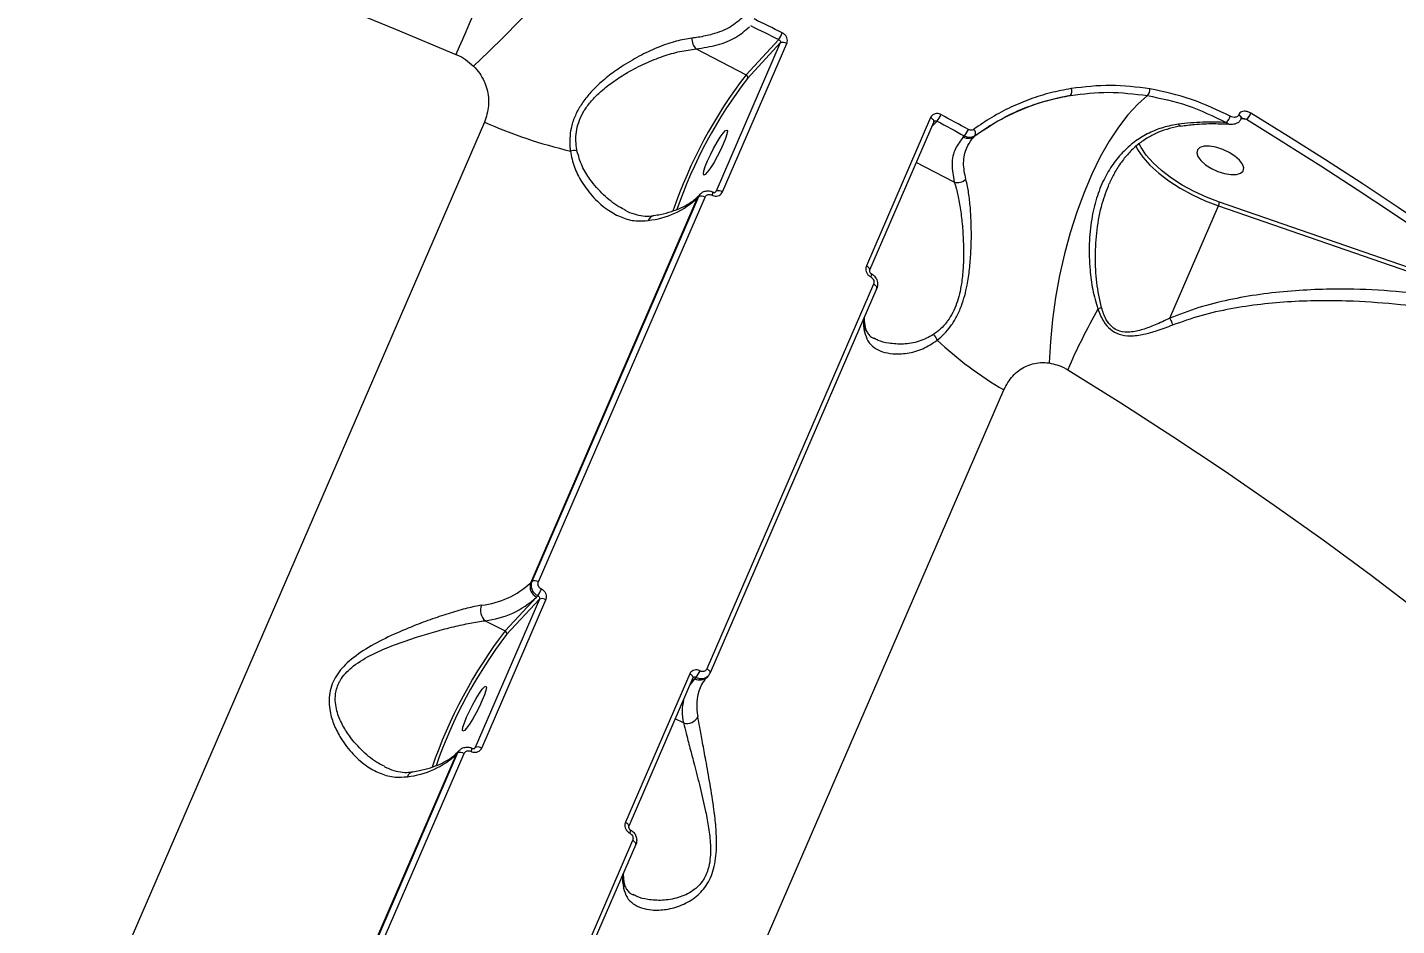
# Model space of a CAD drawing. Header units: millimetres. Extents: x -5517 to 6387, y -5295 to 6147.
# Drawn here: x 3489.6 to 3733.3, y 2654.3 to 2814.2 of the extents above; entities that cross this region are included whole.
import ezdxf

# ---------------------------------------------------------------- set-up
doc = ezdxf.new("R2010")
doc.units = ezdxf.units.MM
for name, color, linetype in [('DIKOM_ОБЪЕКТ', 7, 'Continuous'), ('DIKOM_РАЗМЕР_ЗОНА', 7, 'Continuous'), ('DIKOM_РАЗМЕР_ОБЪЕКТА', 7, 'Continuous')]:
    doc.layers.add(name, color=color, linetype=linetype)
doc.styles.add('style1', font='arial.ttf', dxfattribs={"width": 0.8})
doc.dimstyles.new('1-50', dxfattribs={"dimtxt": 300, "dimasz": 200, "dimexe": 100, "dimexo": 0, "dimgap": 100, "dimtad": 1, "dimtxsty": 'style1', "dimcen": 200, "dimclrd": 7, "dimclre": 7, "dimclrt": 7, "dimadec": 1, "dimazin": 2, "dimtfac": 1, "dimtmove": 0, "dimatfit": 2, "dimfxl": 0, "dimlwd": 25, "dimlwe": 18, "dimarcsym": 0})

# ---------------------------------------------------------------- blocks, each defined once
blk = doc.blocks.new('*D2')
at = {"layer": 'Defpoints', "color": 0, "transparency": 16777216}
for p in [(4491.49, 3838.97), (-2445.56, 374.31), (4491.49, -4687.8)]:
    blk.add_point(p, dxfattribs=at)
at = {"layer": 'DIKOM_РАЗМЕР_ОБЪЕКТА', "color": 7, "lineweight": 18, "transparency": 16777216}
for p, q in [((4491.49, 3838.97), (4491.49, -4787.8)), ((-2445.56, 374.31), (-2445.56, -4787.8))]:
    blk.add_line(p, q, dxfattribs=at)
at = {"layer": 'DIKOM_РАЗМЕР_ОБЪЕКТА', "color": 7, "lineweight": 25, "transparency": 16777216}
blk.add_line((-2245.56, -4687.8), (4291.49, -4687.8), dxfattribs=at)
at = {"layer": 'DIKOM_РАЗМЕР_ОБЪЕКТА', "color": 7, "transparency": 16777216}
for points in [[(-2245.56, -4654.47), (-2245.56, -4721.14), (-2445.56, -4687.8)], [(4291.49, -4654.47), (4291.49, -4721.14), (4491.49, -4687.8)]]:
    blk.add_solid(points, dxfattribs=at)
at = {"layer": 'DIKOM_РАЗМЕР_ОБЪЕКТА', "color": 7, "transparency": 16777216, "insert": (1022.97, -4434.63), "char_height": 300, "attachment_point": 5, "style": 'style1'}
blk.add_mtext('6900', dxfattribs=at)
blk = doc.blocks.new('*D3')
at = {"layer": 'Defpoints', "color": 0, "transparency": 16777216}
for p in [(6386.85, 4728.17), (-4131.44, -152.69), (6386.85, -5195.35)]:
    blk.add_point(p, dxfattribs=at)
at = {"layer": 'DIKOM_РАЗМЕР_ЗОНА', "color": 7, "lineweight": 18, "transparency": 16777216}
for p, q in [((6386.85, 4728.17), (6386.85, -5295.35)), ((-4131.44, -152.69), (-4131.44, -5295.35))]:
    blk.add_line(p, q, dxfattribs=at)
at = {"layer": 'DIKOM_РАЗМЕР_ЗОНА', "color": 7, "lineweight": 25, "transparency": 16777216}
blk.add_line((-3931.44, -5195.35), (6186.85, -5195.35), dxfattribs=at)
at = {"layer": 'DIKOM_РАЗМЕР_ЗОНА', "color": 7, "transparency": 16777216}
for points in [[(-3931.44, -5162.02), (-3931.44, -5228.69), (-4131.44, -5195.35)], [(6186.85, -5162.02), (6186.85, -5228.69), (6386.85, -5195.35)]]:
    blk.add_solid(points, dxfattribs=at)
at = {"layer": 'DIKOM_РАЗМЕР_ЗОНА', "color": 7, "transparency": 16777216, "insert": (1127.71, -4942.18), "char_height": 300, "attachment_point": 5, "style": 'style1'}
blk.add_mtext('10500', dxfattribs=at)

msp = doc.modelspace()

# ---------------------------------------------------------------- linework, layer by layer
at = {"layer": 'DIKOM_ОБЪЕКТ', "color": 7, "linetype": 'Continuous', "lineweight": 15}
for p, q in [((3623.611, 2811.456), (3612.173, 2785.046)), ((3613.334, 2784.943), (3624.772, 2811.353)), ((3623.332, 2812.077), (3617.506, 2805.798)), ((3617.767, 2805.159), (3623.611, 2811.456)), ((3608.612, 2810.384), (3617.506, 2805.798)), ((3705.223, 2798.701), (3705.192, 2798.629)), ((3570.944, 2797.361), (3445.846, 2508.505)), ((3650.365, 2798.157), (3638.927, 2771.747)), ((3650.94, 2797.44), (3639.503, 2771.03)), ((3650.536, 2796.507), (3651.505, 2797.551)), ((3650.939, 2797.436), (3650.978, 2797.494)), ((3705.695, 2798.043), (3705.664, 2797.971)), ((3705.674, 2797.996), (3706.575, 2797.862)), ((3705.695, 2798.043), (3705.707, 2798.082)), ((3656.368, 2794.918), (3656.182, 2794.717)), ((3658.144, 2794.812), (3658.316, 2794.997)), ((3654.572, 2786.686), (3647.796, 2790.18)), ((3579.177, 2715.364), (3608.843, 2783.864)), ((3609.049, 2784.086), (3579.383, 2715.586)), ((3580.539, 2715.486), (3610.205, 2783.986)), ((3608.843, 2783.864), (3609.049, 2784.086)), ((3609.138, 2784.317), (3609.345, 2784.539)), ((3612.173, 2785.046), (3612.023, 2784.885)), ((3612.173, 2785.046), (3612.096, 2784.933)), ((3692.933, 2762.451), (3701.6, 2782.463)), ((3701.6, 2782.463), (3759.283, 2762.524)), ((3757.614, 2763.809), (3701.783, 2783.108)), ((3640.21, 2768.515), (3610.544, 2700.015)), ((3640.781, 2767.8), (3611.115, 2699.3)), ((3538.293, 2460.838), (3663.391, 2749.695)), ((3579.383, 2715.586), (3579.177, 2715.364)), ((3580.441, 2713.04), (3580.223, 2712.806)), ((3580.72, 2712.419), (3569.282, 2686.009)), ((3570.444, 2685.907), (3581.881, 2712.316)), ((3580.223, 2712.806), (3574.615, 2706.762)), ((3574.876, 2706.122), (3580.72, 2712.419)), ((3571.049, 2708.6), (3574.615, 2706.762)), ((3607.474, 2699.121), (3596.036, 2672.711)), ((3608.05, 2698.403), (3596.612, 2671.993)), ((3608.048, 2698.399), (3608.087, 2698.457)), ((3608.396, 2698.279), (3608.614, 2698.514)), ((3610.784, 2698.792), (3610.577, 2698.569)), ((3611.078, 2699.244), (3611.115, 2699.3)), ((3607.645, 2697.47), (3608.396, 2698.279)), ((3609.332, 2696.64), (3609.383, 2696.76)), ((3606.354, 2690.397), (3604.906, 2691.143)), ((3536.287, 2616.327), (3565.953, 2684.828)), ((3566.158, 2685.049), (3536.492, 2616.549)), ((3537.648, 2616.449), (3567.315, 2684.949)), ((3565.953, 2684.828), (3566.158, 2685.049)), ((3566.248, 2685.28), (3566.454, 2685.503)), ((3569.282, 2686.009), (3569.132, 2685.848)), ((3569.282, 2686.009), (3569.206, 2685.897)), ((3597.32, 2669.478), (3567.654, 2600.978)), ((3597.89, 2668.764), (3568.224, 2600.263))]:
    msp.add_line(p, q, dxfattribs=at)
at = {"layer": 'DIKOM_ОБЪЕКТ', "color": 7, "linetype": 'Continuous', "lineweight": 15, "flags": 128}
for points in [[(3343.508, 2868.614), (3353.318, 2867.658), (3363.267, 2866.503), (3373.345, 2865.151), (3383.544, 2863.604), (3393.854, 2861.862), (3404.265, 2859.928), (3414.768, 2857.803), (3425.353, 2855.489), (3436.01, 2852.988), (3446.729, 2850.302), (3457.5, 2847.435), (3468.314, 2844.389), (3479.159, 2841.166), (3490.027, 2837.769), (3500.907, 2834.203), (3511.788, 2830.469), (3522.661, 2826.572), (3533.516, 2822.515), (3544.342, 2818.302), (3555.129, 2813.936), (3565.868, 2809.423)], [(3602.044, 2846.921), (3601.016, 2845.021), (3599.74, 2842.907), (3598.229, 2840.6), (3596.498, 2838.124), (3594.564, 2835.502), (3592.446, 2832.76), (3590.165, 2829.925), (3587.744, 2827.026), (3585.206, 2824.092), (3582.577, 2821.15), (3579.882, 2818.23), (3577.148, 2815.361), (3574.402, 2812.571), (3571.672, 2809.888), (3568.983, 2807.338)], [(3570.657, 2820.529), (3570.038, 2819.089), (3569.423, 2817.66), (3568.813, 2816.243), (3568.209, 2814.841), (3567.611, 2813.455), (3567.021, 2812.089), (3566.44, 2810.744), (3565.868, 2809.423)], [(3623.967, 2813.255), (3623.339, 2813.565), (3622.711, 2813.875), (3622.083, 2814.184), (3621.454, 2814.493), (3620.825, 2814.802), (3620.195, 2815.11), (3619.565, 2815.417), (3618.935, 2815.724)], [(3618.312, 2814.54), (3618.94, 2814.234), (3619.569, 2813.927), (3620.197, 2813.62), (3620.824, 2813.312), (3621.452, 2813.004), (3622.079, 2812.695), (3622.706, 2812.386), (3623.332, 2812.077)], [(3689, 2802.085), (3687.241, 2800.562), (3685.502, 2798.687), (3683.798, 2796.48), (3682.147, 2793.962), (3680.566, 2791.158), (3679.069, 2788.096), (3677.672, 2784.806), (3676.388, 2781.32), (3675.23, 2777.674), (3674.21, 2773.902), (3673.338, 2770.042), (3672.622, 2766.133), (3672.069, 2762.212), (3671.684, 2758.32), (3671.473, 2754.493)], [(3657.082, 2796.055), (3656.474, 2796.386), (3655.866, 2796.717), (3655.257, 2797.048), (3654.648, 2797.378), (3654.039, 2797.707), (3653.429, 2798.037), (3652.818, 2798.366), (3652.207, 2798.694)], [(3705.664, 2797.972), (3705.678, 2798.022), (3705.658, 2798.161), (3705.565, 2798.317), (3705.405, 2798.478), (3705.192, 2798.629)], [(3705.707, 2798.082), (3705.709, 2798.094), (3705.689, 2798.233), (3705.596, 2798.389), (3705.436, 2798.55), (3705.223, 2798.701)], [(3758.543, 2764.811), (3752.444, 2769.194), (3746.255, 2773.547), (3739.979, 2777.869), (3733.619, 2782.157), (3727.177, 2786.411), (3720.655, 2790.627), (3714.056, 2794.806), (3707.383, 2798.945)], [(3610.646, 2790.442), (3611.156, 2791.55), (3611.738, 2792.69), (3612.346, 2793.771), (3612.929, 2794.704), (3613.441, 2795.415), (3613.84, 2795.845), (3614.094, 2795.96), (3614.182, 2795.75), (3614.098, 2795.233), (3613.847, 2794.45), (3613.451, 2793.465), (3612.941, 2792.358), (3612.359, 2791.217), (3611.751, 2790.137), (3611.168, 2789.203), (3610.656, 2788.493), (3610.257, 2788.063), (3610.003, 2787.948), (3609.914, 2788.157), (3609.999, 2788.675), (3610.25, 2789.457), (3610.646, 2790.442)], [(3650.94, 2797.44), (3650.946, 2797.456), (3650.956, 2797.542), (3650.931, 2797.64), (3650.873, 2797.744), (3650.783, 2797.852), (3650.665, 2797.96), (3650.524, 2798.063), (3650.365, 2798.157)], [(3651.505, 2797.551), (3652.114, 2797.223), (3652.723, 2796.895), (3653.332, 2796.566), (3653.94, 2796.237), (3654.548, 2795.908), (3655.155, 2795.578), (3655.762, 2795.248), (3656.368, 2794.918)], [(3706.575, 2797.862), (3713.233, 2793.733), (3713.609, 2793.497)], [(3701.783, 2783.108), (3699.507, 2783.977), (3697.287, 2784.999), (3695.176, 2786.151), (3693.223, 2787.406), (3691.473, 2788.734), (3689.968, 2790.105), (3688.743, 2791.486), (3687.826, 2792.845), (3687.44, 2793.619)], [(3713.609, 2793.497), (3719.816, 2789.564), (3726.322, 2785.357), (3732.749, 2781.114), (3737.664, 2777.808)], [(3686.825, 2793.263), (3687.206, 2792.505), (3688.151, 2791.103), (3689.415, 2789.679), (3690.967, 2788.265), (3692.771, 2786.896), (3694.786, 2785.601), (3696.963, 2784.413), (3699.252, 2783.359), (3701.6, 2782.463)], [(3701.164, 2792.878), (3700.031, 2793.069), (3699.052, 2793.056), (3698.306, 2792.84), (3697.853, 2792.438), (3697.731, 2791.882), (3697.949, 2791.219), (3698.49, 2790.501), (3699.309, 2789.788), (3700.341, 2789.135), (3701.502, 2788.597), (3702.697, 2788.217), (3703.83, 2788.026), (3704.809, 2788.039), (3705.555, 2788.256), (3706.008, 2788.658), (3706.13, 2789.213), (3705.912, 2789.876), (3705.371, 2790.594), (3704.552, 2791.308), (3703.52, 2791.96), (3702.359, 2792.498), (3701.164, 2792.878)], [(3609.138, 2784.317), (3609.017, 2784.169), (3608.843, 2783.864)], [(3639.501, 2771.025), (3639.509, 2771.046), (3639.518, 2771.132), (3639.493, 2771.23), (3639.435, 2771.334), (3639.345, 2771.442), (3639.228, 2771.55), (3639.087, 2771.653), (3638.927, 2771.747)], [(3640.781, 2767.8), (3640.787, 2767.816), (3640.796, 2767.902), (3640.772, 2767.999), (3640.714, 2768.103), (3640.626, 2768.211), (3640.509, 2768.318), (3640.369, 2768.42), (3640.21, 2768.515)], [(3674.77, 2753.272), (3684.223, 2747.373), (3693.508, 2741.389), (3702.616, 2735.324), (3711.538, 2729.184), (3720.265, 2722.975), (3728.79, 2716.702), (3737.106, 2710.372)], [(3608.05, 2698.403), (3608.056, 2698.419), (3608.065, 2698.506), (3608.04, 2698.603), (3607.982, 2698.707), (3607.892, 2698.815), (3607.775, 2698.923), (3607.634, 2699.026), (3607.474, 2699.121)], [(3611.115, 2699.3), (3611.121, 2699.316), (3611.13, 2699.402), (3611.106, 2699.499), (3611.048, 2699.603), (3610.959, 2699.71), (3610.843, 2699.817), (3610.703, 2699.92), (3610.544, 2700.015)], [(3567.755, 2691.406), (3568.265, 2692.513), (3568.847, 2693.654), (3569.455, 2694.734), (3570.038, 2695.668), (3570.55, 2696.378), (3570.949, 2696.808), (3571.203, 2696.923), (3571.292, 2696.714), (3571.207, 2696.197), (3570.956, 2695.414), (3570.56, 2694.429), (3570.05, 2693.321), (3569.468, 2692.181), (3568.86, 2691.1), (3568.277, 2690.167), (3567.765, 2689.456), (3567.366, 2689.026), (3567.112, 2688.911), (3567.024, 2689.121), (3567.108, 2689.638), (3567.359, 2690.421), (3567.755, 2691.406)], [(3608.396, 2698.279), (3607.729, 2697.47), (3607.506, 2697.149)], [(3566.248, 2685.28), (3566.126, 2685.132), (3565.953, 2684.828)], [(3596.61, 2671.989), (3596.618, 2672.009), (3596.628, 2672.096), (3596.602, 2672.193), (3596.544, 2672.298), (3596.455, 2672.406), (3596.337, 2672.513), (3596.196, 2672.616), (3596.036, 2672.711)], [(3597.89, 2668.764), (3597.896, 2668.779), (3597.906, 2668.865), (3597.881, 2668.962), (3597.824, 2669.066), (3597.735, 2669.174), (3597.618, 2669.281), (3597.478, 2669.384), (3597.32, 2669.478)]]:
    msp.add_lwpolyline(points, dxfattribs=at)
at = {"layer": 'DIKOM_ОБЪЕКТ', "color": 7, "linetype": 'Continuous', "lineweight": 15}
for centre, radius, start, end in [((3617.763, 2815.84), 6.721, 325.95329, 337.38369), ((3610.346, 2812.144), 2.471, 175.97472, 225.41975), ((3624.101, 2810.388), 1.175, 55.20903, 114.69063), ((3685.02, 2753.983), 85.106, 142.49501, 161.11841), ((3617.285, 2805.335), 0.513, 339.91173, 64.5647), ((3683.473, 2754.774), 82.8, 142.51821, 160.93495), ((3674.095, 2802.844), 1.403, 329.04791, 20.921), ((3687.589, 2803.235), 1.82, 320.81063, 1.80437), ((3648.404, 2800.243), 4.106, 319.03669, 337.847), ((3701.32, 2799.185), 2.523, 311.86943, 341.92309), ((3704.96, 2799.909), 2.607, 308.27981, 338.31404), ((3606.094, 2876.573), 86.66, 246.07114, 256.74933), ((3653.509, 2797.506), 3.857, 317.85275, 337.90466), ((3657.369, 2795.343), 1.008, 339.92388, 47.46867), ((3657.087, 2796.342), 1.86, 240.88921, 304.64014), ((3586.952, 2788.853), 3.444, 82.32143, 102.10196), ((3655.13, 2788.915), 2.297, 255.94995, 310.9353), ((3598.508, 2794.879), 15.104, 276.07176, 313.17796), ((3609.54, 2783.023), 1.17, 55.34012, 114.78261), ((3610.488, 2784.962), 1.137, 328.56974, 357.51122), ((3612.664, 2783.978), 1.175, 55.2119, 114.69942), ((3699.59, 2783.383), 2.21, 335.41992, 352.87115), ((3601.389, 2779.387), 1.368, 102.29458, 159.80773), ((3639.071, 2770.248), 0.766, 324.94351, 9.18443), ((3676.173, 2774.891), 11.508, 290.10308, 293.63906), ((3648.558, 2762), 10.161, 178.27331, 191.2668), ((3788.259, 2703.766), 123.817, 150.84603, 156.43241), ((3637.18, 2760.641), 1.545, 336.11211, 10.28718), ((3648.806, 2757.445), 2.951, 21.83912, 45.16305), ((3697.174, 2807.277), 66.761, 226.88438, 239.59996), ((3579.873, 2714.522), 1.171, 55.34952, 114.76148), ((3568.842, 2726.379), 15.105, 276.07266, 313.17705), ((3581.104, 2714.659), 2.052, 159.89707, 244.57395), ((3574.863, 2716.808), 6.732, 325.96244, 337.37453), ((3572.733, 2710.419), 2.478, 157.70087, 227.19783), ((3569.371, 2724.371), 15.86, 276.07212, 313.17773), ((3581.211, 2711.352), 1.175, 55.20415, 114.69447), ((3642.12, 2654.952), 85.095, 142.49375, 161.11966), ((3640.589, 2655.734), 82.807, 142.51912, 160.93428), ((3574.395, 2706.299), 0.513, 339.88228, 64.58332), ((3609.295, 2699.867), 1.824, 240.48564, 314.67083), ((3605.511, 2701.208), 4.109, 319.04055, 337.83979), ((3617.548, 2693.412), 8.828, 158.55211, 192.41287), ((3615.989, 2692.405), 9.842, 167.3402, 191.77433), ((3606.977, 2692.482), 2.176, 253.35443, 333.62077), ((3555.617, 2695.843), 15.105, 276.07236, 313.17676), ((3566.649, 2683.986), 1.171, 55.34954, 114.76146), ((3567.595, 2685.926), 1.139, 328.58168, 357.46926), ((3569.773, 2684.942), 1.175, 55.20415, 114.69447), ((3558.498, 2680.351), 1.367, 102.27836, 159.81712), ((3596.18, 2671.212), 0.766, 324.94622, 9.15864), ((3605.642, 2662.961), 10.136, 178.25331, 191.28038), ((3594.289, 2661.604), 1.545, 336.11211, 10.28718)]:
    msp.add_arc(centre, radius, start, end, dxfattribs=at)
for points, knots in [([(3616.946, 2816.054), (3616.244, 2815.432), (3614.818, 2814.17), (3611.957, 2813.066), (3609.525, 2812.527), (3608.248, 2812.364), (3607.881, 2812.317)], [0, 0, 0, 0, 0.3362331, 0.6822356, 0.9087882, 1, 1, 1, 1]), ([(3608.612, 2810.384), (3609.91, 2810.597), (3612.584, 2811.034), (3615.854, 2812.349), (3617.361, 2813.67), (3618.125, 2814.339)], [0, 0, 0, 0, 0.3175153, 0.6539172, 1, 1, 1, 1]), ([(3624.772, 2811.353), (3624.805, 2811.447), (3624.888, 2811.685), (3624.879, 2812.113), (3624.711, 2812.578), (3624.402, 2812.99), (3624.112, 2813.167), (3623.967, 2813.255)], [0, 0, 0, 0, 0.1406265, 0.3551154, 0.5699097, 0.7849123, 1, 1, 1, 1]), ([(3607.881, 2812.317), (3606.968, 2812.168), (3605.113, 2811.864), (3602.056, 2810.811), (3598.866, 2809.359), (3595.886, 2807.643), (3593.17, 2805.736), (3591.035, 2803.914), (3589.291, 2802.059), (3587.966, 2800.261), (3586.938, 2798.302), (3586.154, 2795.783), (3586.054, 2793.711), (3586.207, 2792.42), (3586.23, 2792.22)], [0, 0, 0, 0, 0.1084802, 0.2202167, 0.3276468, 0.4383069, 0.5238016, 0.6115041, 0.6745114, 0.7390856, 0.8027709, 0.8688955, 0.9797308, 1, 1, 1, 1]), ([(3623.332, 2812.077), (3623.382, 2812.049), (3623.481, 2811.993), (3623.587, 2811.86), (3623.645, 2811.707), (3623.649, 2811.566), (3623.621, 2811.487), (3623.611, 2811.456)], [0, 0, 0, 0, 0.2154522, 0.4306399, 0.6454263, 0.8596309, 1, 1, 1, 1]), ([(3565.868, 2809.423), (3565.922, 2809.399), (3566.517, 2809.141), (3567.638, 2808.534), (3568.529, 2807.741), (3568.983, 2807.338)], [0, 0, 0, 0, 0.0468158, 0.514286, 1, 1, 1, 1]), ([(3587.413, 2792.266), (3587.38, 2792.454), (3587.17, 2793.662), (3587.178, 2795.526), (3587.817, 2797.761), (3588.431, 2798.972), (3589.199, 2800.177), (3590.133, 2801.369), (3591.827, 2803.032), (3593.943, 2804.676), (3596.603, 2806.355), (3599.579, 2807.88), (3602.724, 2809.132), (3605.803, 2810.038), (3607.667, 2810.268), (3608.612, 2810.384)], [0, 0, 0, 0, 0.0201017, 0.1287277, 0.1852705, 0.2440052, 0.254864, 0.316792, 0.3805915, 0.4664192, 0.5546302, 0.6638231, 0.7761655, 0.8865553, 1, 1, 1, 1]), ([(3568.983, 2807.338), (3569.37, 2806.908), (3570.452, 2805.705), (3571.517, 2803.269), (3571.864, 2800.218), (3571.253, 2798.32), (3570.944, 2797.361)], [0, 0, 0, 0, 0.1529623, 0.4283667, 0.711431, 1, 1, 1, 1]), ([(3675.405, 2803.345), (3674.162, 2803.108), (3671.678, 2802.633), (3668.08, 2801.498), (3664.583, 2800.047), (3661.205, 2798.271), (3659.102, 2796.814), (3658.051, 2796.086)], [0, 0, 0, 0, 0.1978349, 0.3955, 0.5931705, 0.796582, 1, 1, 1, 1]), ([(3689.409, 2803.293), (3687.079, 2803.587), (3682.364, 2804.182), (3677.743, 2803.626), (3675.405, 2803.345)], [0, 0, 0, 0, 0.4941707, 1, 1, 1, 1]), ([(3703.719, 2798.402), (3701.432, 2799.503), (3696.8, 2801.732), (3691.893, 2802.768), (3689.409, 2803.293)], [0, 0, 0, 0, 0.4937924, 1, 1, 1, 1]), ([(3675.298, 2802.122), (3673.678, 2801.777), (3670.419, 2801.083), (3665.942, 2799.391), (3661.801, 2797.336), (3659.367, 2795.656), (3658.144, 2794.812)], [0, 0, 0, 0, 0.2598544, 0.5228437, 0.760228, 1, 1, 1, 1]), ([(3658.316, 2794.997), (3660.351, 2796.34), (3663.433, 2798.375), (3668.032, 2800.269), (3671.614, 2801.417), (3674.082, 2801.889), (3675.298, 2802.122)], [0, 0, 0, 0, 0.3951674, 0.5986644, 0.8021687, 1, 1, 1, 1]), ([(3675.298, 2802.122), (3677.531, 2802.396), (3682.051, 2802.95), (3686.666, 2802.376), (3689, 2802.085)], [0, 0, 0, 0, 0.4941618, 1, 1, 1, 1]), ([(3689, 2802.085), (3691.371, 2801.589), (3696.174, 2800.584), (3700.708, 2798.408), (3703.004, 2797.306)], [0, 0, 0, 0, 0.4937337, 1, 1, 1, 1]), ([(3652.207, 2798.694), (3652.108, 2798.74), (3651.859, 2798.855), (3651.427, 2798.904), (3650.975, 2798.802), (3650.589, 2798.552), (3650.439, 2798.289), (3650.365, 2798.157)], [0, 0, 0, 0, 0.1418482, 0.3567295, 0.5712866, 0.7857124, 1, 1, 1, 1]), ([(3705.192, 2798.629), (3705.165, 2798.578), (3705.097, 2798.45), (3704.898, 2798.294), (3704.575, 2798.194), (3704.156, 2798.212), (3703.865, 2798.338), (3703.719, 2798.402)], [0, 0, 0, 0, 0.1034113, 0.2624676, 0.4612174, 0.7282193, 1, 1, 1, 1]), ([(3707.383, 2798.945), (3707.208, 2799.037), (3706.829, 2799.237), (3706.247, 2799.328), (3705.759, 2799.234), (3705.41, 2799.023), (3705.286, 2798.809), (3705.223, 2798.701)], [0, 0, 0, 0, 0.2267817, 0.4919883, 0.6959428, 0.847727, 1, 1, 1, 1]), ([(3650.978, 2797.494), (3650.981, 2797.498), (3651.011, 2797.543), (3651.106, 2797.594), (3651.251, 2797.628), (3651.392, 2797.608), (3651.473, 2797.567), (3651.505, 2797.551)], [0, 0, 0, 0, 0.0258577, 0.2912682, 0.557284, 0.8238614, 1, 1, 1, 1]), ([(3658.051, 2796.086), (3657.964, 2796.036), (3657.791, 2795.936), (3657.473, 2795.917), (3657.233, 2795.978), (3657.108, 2796.042), (3657.082, 2796.055)], [0, 0, 0, 0, 0.305735, 0.6115934, 0.9180392, 1, 1, 1, 1]), ([(3694.494, 2796.994), (3693.586, 2796.828), (3691.746, 2796.492), (3689.196, 2795.461), (3686.836, 2794.052), (3684.672, 2792.198), (3682.763, 2789.908), (3681.11, 2787.092), (3679.822, 2783.816), (3678.921, 2779.96), (3678.505, 2775.662), (3678.642, 2771.426), (3679.143, 2767.515), (3679.798, 2765.233), (3680.128, 2764.084)], [0, 0, 0, 0, 0.0668873, 0.1355736, 0.2055382, 0.2771135, 0.3560547, 0.4367281, 0.5280143, 0.6212561, 0.727997, 0.8370981, 0.9179805, 1, 1, 1, 1]), ([(3694.937, 2796.635), (3694.925, 2796.634), (3694.212, 2796.578), (3692.863, 2796.233), (3690.907, 2795.581), (3689.051, 2794.646), (3687.317, 2793.452), (3685.721, 2791.992), (3684.288, 2790.274), (3683.083, 2788.413), (3682.469, 2787.054), (3682.182, 2786.419)], [0, 0, 0, 0, 0.0019522, 0.1156792, 0.2320157, 0.3535532, 0.4783185, 0.6070019, 0.7411398, 0.8790063, 1, 1, 1, 1]), ([(3703.004, 2797.306), (3701.614, 2797.353), (3698.819, 2797.447), (3695.941, 2797.145), (3694.494, 2796.994)], [0, 0, 0, 0, 0.4973105, 1, 1, 1, 1]), ([(3694.935, 2796.663), (3694.911, 2796.653), (3694.82, 2796.612), (3694.671, 2796.741), (3694.548, 2796.904), (3694.502, 2796.98), (3694.494, 2796.994)], [0, 0, 0, 0, 0.1741543, 0.6882819, 0.9428768, 1, 1, 1, 1]), ([(3703.84, 2796.94), (3702.824, 2796.987), (3700.684, 2797.087), (3697.697, 2796.966), (3695.73, 2796.712), (3694.932, 2796.609)], [0, 0, 0, 0, 0.3499651, 0.7365798, 1, 1, 1, 1]), ([(3703.004, 2797.306), (3703.187, 2797.177), (3703.46, 2796.984), (3703.748, 2796.987), (3703.842, 2796.988)], [0, 0, 0, 0, 0.6701802, 1, 1, 1, 1]), ([(3705.645, 2797.981), (3705.565, 2797.819), (3705.397, 2797.477), (3704.923, 2797.141), (3704.39, 2796.948), (3704.024, 2796.961), (3703.85, 2796.967)], [0, 0, 0, 0, 0.2390679, 0.5036554, 0.763456, 1, 1, 1, 1]), ([(3705.923, 2798.019), (3705.872, 2798.027), (3705.764, 2798.044), (3705.673, 2798.016), (3705.677, 2798.017), (3705.678, 2798.018)], [0, 0, 0, 0, 0.3612839, 0.749212, 1, 1, 1, 1]), ([(3705.695, 2798.043), (3705.695, 2798.043), (3705.695, 2798.043), (3705.693, 2798.035), (3705.693, 2798.033)], [0, 0, 0, 0, 0.7854198, 1, 1, 1, 1]), ([(3705.923, 2798.016), (3706.005, 2798.005), (3706.228, 2797.977), (3706.44, 2797.906), (3706.575, 2797.862)], [0, 0, 0, 0, 0.3649756, 1, 1, 1, 1]), ([(3656.182, 2794.717), (3655.667, 2794.039), (3654.578, 2792.608), (3653.97, 2789.906), (3654.369, 2787.77), (3654.572, 2786.686)], [0, 0, 0, 0, 0.3069772, 0.6484677, 1, 1, 1, 1]), ([(3656.635, 2787.179), (3656.437, 2788.181), (3656.035, 2790.214), (3656.599, 2792.553), (3657.455, 2794.029), (3657.999, 2794.647), (3658.144, 2794.812)], [0, 0, 0, 0, 0.3414967, 0.692997, 0.9180146, 1, 1, 1, 1]), ([(3656.368, 2794.918), (3656.421, 2794.892), (3656.671, 2794.767), (3657.156, 2794.65), (3657.794, 2794.693), (3658.142, 2794.896), (3658.316, 2794.997)], [0, 0, 0, 0, 0.0818407, 0.3880439, 0.6939098, 1, 1, 1, 1]), ([(3586.23, 2792.22), (3586.427, 2791.249), (3586.822, 2789.305), (3588.32, 2786.474), (3590.347, 2783.8), (3592.825, 2781.67), (3595.352, 2780.32), (3597.749, 2779.662), (3599.357, 2779.797), (3600.106, 2779.86)], [0, 0, 0, 0, 0.1281508, 0.2567388, 0.4268146, 0.5968774, 0.7373109, 0.8775697, 1, 1, 1, 1]), ([(3596.002, 2781.74), (3595.624, 2781.919), (3594.263, 2782.563), (3592.086, 2784.367), (3589.882, 2786.85), (3588.202, 2789.518), (3587.678, 2791.341), (3587.413, 2792.266)], [0, 0, 0, 0, 0.09875, 0.3550339, 0.6180358, 0.8063417, 1, 1, 1, 1]), ([(3654.572, 2786.686), (3654.703, 2786.285), (3655.044, 2785.241), (3655.495, 2783.149), (3655.893, 2780.412), (3656.159, 2777.336), (3656.257, 2774.285), (3656.174, 2771.316), (3655.873, 2768.279), (3655.253, 2765.56), (3654.329, 2763.395), (3653.687, 2762.354), (3652.958, 2761.382), (3652.141, 2760.477), (3651.309, 2759.854), (3650.887, 2759.538)], [0, 0, 0, 0, 0.0653906, 0.1703693, 0.2779413, 0.3818123, 0.4884132, 0.5695652, 0.6527955, 0.7604171, 0.8151638, 0.8718838, 0.8800451, 0.9391992, 1, 1, 1, 1]), ([(3651.545, 2758.543), (3651.964, 2758.899), (3652.81, 2759.62), (3653.985, 2761.022), (3655.029, 2762.694), (3656.097, 2765.098), (3656.864, 2768.02), (3657.331, 2771.229), (3657.574, 2774.306), (3657.648, 2777.519), (3657.56, 2780.69), (3657.326, 2783.546), (3657.01, 2785.696), (3656.738, 2786.772), (3656.635, 2787.179)], [0, 0, 0, 0, 0.0603676, 0.1220449, 0.1825841, 0.2452007, 0.3548623, 0.4358118, 0.5191024, 0.621341, 0.7265973, 0.8297191, 0.9355796, 1, 1, 1, 1]), ([(3680.787, 2764.349), (3680.467, 2765.829), (3679.818, 2768.824), (3679.629, 2773.499), (3679.914, 2778.235), (3680.72, 2782.639), (3681.729, 2785.253), (3682.179, 2786.419)], [0, 0, 0, 0, 0.1963138, 0.3971628, 0.6090771, 0.8257052, 1, 1, 1, 1]), ([(3601.103, 2780.725), (3601.488, 2780.794), (3602.596, 2780.992), (3604.25, 2781.436), (3605.971, 2782.091), (3607.423, 2782.87), (3608.454, 2783.625), (3608.953, 2784.13), (3609.138, 2784.317)], [0, 0, 0, 0, 0.1035353, 0.2983127, 0.4928905, 0.6877586, 0.884325, 1, 1, 1, 1]), ([(3609.404, 2784.594), (3609.398, 2784.59), (3609.224, 2784.475), (3609.135, 2784.277), (3609.049, 2784.086)], [0, 0, 0, 0, 0.0361263, 1, 1, 1, 1]), ([(3609.425, 2784.583), (3609.465, 2784.633), (3609.647, 2784.863), (3610.158, 2785.081), (3610.846, 2785.154), (3611.372, 2785.072), (3611.594, 2784.918), (3611.617, 2784.902)], [0, 0, 0, 0, 0.0810279, 0.3725091, 0.6640785, 0.9647741, 1, 1, 1, 1]), ([(3610.205, 2783.986), (3610.255, 2784.074), (3610.355, 2784.25), (3610.617, 2784.421), (3610.924, 2784.496), (3611.219, 2784.47), (3611.39, 2784.398), (3611.458, 2784.37)], [0, 0, 0, 0, 0.2142585, 0.4285718, 0.6431603, 0.8580362, 1, 1, 1, 1]), ([(3611.458, 2784.37), (3611.559, 2784.327), (3611.815, 2784.218), (3612.257, 2784.18), (3612.718, 2784.292), (3613.109, 2784.548), (3613.259, 2784.812), (3613.334, 2784.943)], [0, 0, 0, 0, 0.1418131, 0.3567045, 0.5713126, 0.7856982, 1, 1, 1, 1]), ([(3611.624, 2784.917), (3611.652, 2784.903), (3611.729, 2784.864), (3611.856, 2784.846), (3611.982, 2784.859), (3612.06, 2784.892), (3612.083, 2784.924), (3612.092, 2784.936)], [0, 0, 0, 0, 0.1161511, 0.3184751, 0.5450472, 0.8197461, 1, 1, 1, 1]), ([(3595.938, 2781.701), (3595.952, 2781.693), (3596.489, 2781.359), (3597.568, 2780.979), (3599.133, 2780.63), (3600.302, 2780.577), (3600.96, 2780.722), (3601.104, 2780.754)], [0, 0, 0, 0, 0.0082661, 0.3189396, 0.6207271, 0.9171443, 1, 1, 1, 1]), ([(3638.927, 2771.747), (3638.894, 2771.653), (3638.81, 2771.415), (3638.816, 2770.983), (3638.976, 2770.51), (3639.275, 2770.086), (3639.557, 2769.901), (3639.698, 2769.809)], [0, 0, 0, 0, 0.1406388, 0.3551284, 0.5698468, 0.784899, 1, 1, 1, 1]), ([(3639.506, 2771.026), (3639.495, 2771.001), (3639.475, 2770.955), (3639.481, 2770.818), (3639.528, 2770.676), (3639.613, 2770.543), (3639.718, 2770.435), (3639.794, 2770.393), (3639.828, 2770.374)], [0, 0, 0, 0, 0.2168012, 0.4056258, 0.5693162, 0.7206051, 0.8772515, 1, 1, 1, 1]), ([(3639.698, 2769.809), (3639.792, 2769.747), (3639.979, 2769.623), (3640.179, 2769.34), (3640.285, 2769.025), (3640.288, 2768.737), (3640.232, 2768.578), (3640.21, 2768.515)], [0, 0, 0, 0, 0.2151775, 0.4301595, 0.6449799, 0.8594688, 1, 1, 1, 1]), ([(3639.82, 2770.357), (3639.873, 2770.333), (3640.153, 2770.207), (3640.561, 2769.781), (3640.905, 2769.105), (3640.958, 2768.384), (3640.86, 2767.874), (3640.705, 2767.665), (3640.683, 2767.636)], [0, 0, 0, 0, 0.0551874, 0.2875127, 0.5295378, 0.7511962, 0.9654462, 1, 1, 1, 1]), ([(3759.239, 2762.423), (3756.543, 2763.153), (3751.15, 2764.611), (3742.811, 2766.154), (3734.322, 2767.214), (3724.88, 2767.747), (3716.409, 2767.536), (3708.997, 2766.74), (3703.488, 2765.769), (3698.071, 2764.432), (3694.651, 2763.109), (3692.933, 2762.444)], [0, 0, 0, 0, 0.1245764, 0.2491562, 0.3764174, 0.5036664, 0.6677212, 0.7510855, 0.8344264, 0.9167831, 1, 1, 1, 1]), ([(3692.933, 2762.451), (3692.065, 2762.035), (3690.478, 2761.275), (3688.133, 2760.383), (3686.028, 2759.911), (3684.221, 2759.983), (3683.165, 2760.487), (3682.327, 2761.162), (3681.442, 2762.336), (3681.028, 2763.607), (3680.787, 2764.349)], [0, 0, 0, 0, 0.1920711, 0.3511793, 0.5094872, 0.634438, 0.7186499, 0.7420929, 0.8495941, 1, 1, 1, 1]), ([(3693.475, 2761.258), (3695.145, 2761.856), (3698.506, 2763.058), (3703.794, 2764.222), (3709.166, 2765.035), (3716.45, 2765.654), (3724.766, 2765.687), (3733.418, 2765.029), (3740.514, 2764.086), (3746.976, 2762.9), (3753.397, 2761.423), (3757.609, 2760.168), (3759.715, 2759.541)], [0, 0, 0, 0, 0.0803016, 0.1615663, 0.2421428, 0.3227386, 0.4866032, 0.6103974, 0.7072099, 0.8040239, 0.9020156, 1, 1, 1, 1]), ([(3638.534, 2762.611), (3638.549, 2762.177), (3638.569, 2761.634), (3638.677, 2761.043), (3638.699, 2760.925)], [0, 0, 0, 0, 0.8000558, 1, 1, 1, 1]), ([(3680.128, 2764.084), (3680.44, 2763.316), (3680.984, 2761.979), (3682.309, 2760.391), (3683.976, 2759.465), (3686.045, 2759.228), (3688.322, 2759.545), (3690.842, 2760.241), (3692.554, 2760.903), (3693.475, 2761.258)], [0, 0, 0, 0, 0.1507874, 0.2625417, 0.375832, 0.5043717, 0.6581095, 0.8159998, 1, 1, 1, 1]), ([(3692.933, 2762.444), (3692.932, 2762.445), (3692.932, 2762.446), (3692.932, 2762.449), (3692.933, 2762.451), (3692.933, 2762.451)], [0, 0, 0, 0, 0.294065, 0.6731317, 1, 1, 1, 1]), ([(3692.933, 2762.444), (3693.031, 2762.257), (3693.209, 2761.917), (3693.384, 2761.499), (3693.461, 2761.296), (3693.475, 2761.258)], [0, 0, 0, 0, 0.499413, 0.9073453, 1, 1, 1, 1]), ([(3638.593, 2760.015), (3638.765, 2759.449), (3639.108, 2758.317), (3640.248, 2757.18), (3641.759, 2756.427), (3643.734, 2756.046), (3646.157, 2756.142), (3648.917, 2756.808), (3650.69, 2757.978), (3651.545, 2758.543)], [0, 0, 0, 0, 0.1316569, 0.2634863, 0.3951371, 0.5268754, 0.688297, 0.8495339, 1, 1, 1, 1]), ([(3638.708, 2760.94), (3638.713, 2760.893), (3638.751, 2760.551), (3638.959, 2760.087), (3639.363, 2759.471), (3639.791, 2759.065), (3640.217, 2758.883), (3640.299, 2758.848)], [0, 0, 0, 0, 0.0381251, 0.2799406, 0.571336, 0.9172641, 1, 1, 1, 1]), ([(3650.887, 2759.538), (3650.038, 2759.085), (3648.254, 2758.134), (3645.471, 2757.763), (3643.014, 2757.92), (3641.281, 2758.317), (3640.54, 2758.749), (3640.318, 2758.878)], [0, 0, 0, 0, 0.2220676, 0.4666337, 0.711538, 0.9134467, 1, 1, 1, 1]), ([(3663.391, 2749.695), (3663.87, 2750.565), (3664.819, 2752.289), (3667.142, 2753.964), (3669.466, 2754.652), (3670.945, 2754.534), (3671.473, 2754.493)], [0, 0, 0, 0, 0.2885634, 0.5716292, 0.8470345, 1, 1, 1, 1]), ([(3671.473, 2754.493), (3672.405, 2754.267), (3673.436, 2754.018), (3674.49, 2753.439), (3674.674, 2753.329), (3674.77, 2753.272)], [0, 0, 0, 0, 0.8217575, 0.9078728, 1, 1, 1, 1]), ([(3579.383, 2715.586), (3579.339, 2715.46), (3579.228, 2715.143), (3579.239, 2714.572), (3579.459, 2713.95), (3579.867, 2713.397), (3580.25, 2713.159), (3580.441, 2713.04)], [0, 0, 0, 0, 0.1407275, 0.3554653, 0.570312, 0.785162, 1, 1, 1, 1]), ([(3581.077, 2714.219), (3580.98, 2714.277), (3580.787, 2714.395), (3580.58, 2714.67), (3580.468, 2714.98), (3580.462, 2715.264), (3580.517, 2715.423), (3580.539, 2715.486)], [0, 0, 0, 0, 0.2151331, 0.430204, 0.6449955, 0.8594877, 1, 1, 1, 1]), ([(3580.441, 2713.04), (3580.491, 2713.012), (3580.59, 2712.957), (3580.696, 2712.823), (3580.754, 2712.671), (3580.758, 2712.53), (3580.731, 2712.45), (3580.72, 2712.419)], [0, 0, 0, 0, 0.2154507, 0.430637, 0.6452862, 0.8596319, 1, 1, 1, 1]), ([(3581.881, 2712.316), (3581.914, 2712.411), (3581.997, 2712.649), (3581.988, 2713.076), (3581.821, 2713.541), (3581.511, 2713.954), (3581.222, 2714.13), (3581.077, 2714.219)], [0, 0, 0, 0, 0.140642, 0.3551033, 0.5698849, 0.7848784, 1, 1, 1, 1]), ([(3570.44, 2711.359), (3569.603, 2711.195), (3567.9, 2710.86), (3564.905, 2709.994), (3561.703, 2708.935), (3558.16, 2707.614), (3554.289, 2705.974), (3550.326, 2703.955), (3546.898, 2701.625), (3544.784, 2699.303), (3543.773, 2697.319), (3543.333, 2695.72), (3543.226, 2694.062), (3543.455, 2692.096), (3544.148, 2689.908), (3545.512, 2687.296), (3547.518, 2684.71), (3549.978, 2682.601), (3552.521, 2681.258), (3554.891, 2680.624), (3556.487, 2680.76), (3557.215, 2680.823)], [0, 0, 0, 0, 0.0545823, 0.1110321, 0.1659461, 0.2220141, 0.2890733, 0.3579619, 0.4226734, 0.477404, 0.5047503, 0.533099, 0.5623551, 0.5923829, 0.6398897, 0.6885856, 0.7592848, 0.8320599, 0.8901595, 0.9498678, 1, 1, 1, 1]), ([(3553.136, 2682.689), (3552.776, 2682.857), (3551.431, 2683.486), (3549.268, 2685.269), (3547.095, 2687.665), (3545.544, 2690.151), (3544.714, 2692.169), (3544.362, 2694.009), (3544.371, 2695.787), (3544.84, 2697.257), (3545.619, 2698.541), (3546.418, 2699.51), (3548.19, 2701.058), (3551.061, 2702.72), (3554.955, 2704.356), (3558.765, 2705.658), (3562.311, 2706.712), (3565.463, 2707.535), (3568.467, 2708.217), (3570.18, 2708.471), (3571.049, 2708.6)], [0, 0, 0, 0, 0.0307564, 0.1148247, 0.2011053, 0.2563615, 0.3127413, 0.3455355, 0.3792092, 0.4274132, 0.4402531, 0.4703296, 0.5014058, 0.5756545, 0.6547544, 0.7360287, 0.8016016, 0.8683144, 0.933239, 1, 1, 1, 1]), ([(3609.317, 2699.658), (3609.218, 2699.704), (3608.968, 2699.819), (3608.537, 2699.867), (3608.084, 2699.765), (3607.698, 2699.515), (3607.549, 2699.252), (3607.474, 2699.121)], [0, 0, 0, 0, 0.1418405, 0.356721, 0.5713492, 0.7857193, 1, 1, 1, 1]), ([(3608.087, 2698.457), (3608.09, 2698.462), (3608.12, 2698.507), (3608.216, 2698.557), (3608.361, 2698.591), (3608.502, 2698.571), (3608.582, 2698.53), (3608.614, 2698.514)], [0, 0, 0, 0, 0.025994, 0.291301, 0.5573045, 0.8238696, 1, 1, 1, 1]), ([(3608.614, 2698.514), (3608.747, 2698.454), (3609.082, 2698.303), (3609.656, 2698.245), (3610.266, 2698.371), (3610.573, 2698.616), (3610.723, 2698.736)], [0, 0, 0, 0, 0.1824272, 0.4587444, 0.7348726, 1, 1, 1, 1]), ([(3610.544, 2700.015), (3610.495, 2699.927), (3610.395, 2699.752), (3610.138, 2699.585), (3609.837, 2699.518), (3609.549, 2699.55), (3609.383, 2699.627), (3609.317, 2699.658)], [0, 0, 0, 0, 0.2142881, 0.4285946, 0.6431267, 0.8580623, 1, 1, 1, 1]), ([(3610.577, 2698.569), (3610.43, 2698.399), (3609.976, 2697.873), (3609.555, 2697.251), (3609.393, 2696.744), (3609.365, 2696.655)], [0, 0, 0, 0, 0.2840975, 0.8748148, 1, 1, 1, 1]), ([(3610.723, 2698.736), (3610.73, 2698.74), (3610.902, 2698.855), (3610.991, 2699.053), (3611.078, 2699.244)], [0, 0, 0, 0, 0.0383414, 1, 1, 1, 1]), ([(3595.702, 2660.978), (3595.874, 2660.413), (3596.217, 2659.28), (3597.358, 2658.144), (3598.869, 2657.389), (3600.842, 2657.013), (3603.272, 2657.09), (3606.028, 2657.831), (3608.629, 2659.275), (3610.413, 2661.236), (3611.37, 2663.178), (3611.892, 2664.864), (3612.182, 2666.717), (3612.302, 2669.069), (3612.174, 2671.857), (3611.749, 2675.513), (3611.11, 2679.551), (3610.381, 2683.55), (3609.766, 2686.939), (3609.283, 2689.606), (3609.039, 2690.913), (3608.927, 2691.515)], [0, 0, 0, 0, 0.0554756, 0.1110243, 0.1664973, 0.2220061, 0.2900244, 0.3579628, 0.4226764, 0.4774072, 0.505247, 0.5330947, 0.5627107, 0.5923745, 0.6404298, 0.6885821, 0.7603265, 0.8320616, 0.8910017, 0.9498673, 1, 1, 1, 1]), ([(3606.354, 2690.397), (3606.51, 2689.809), (3606.85, 2688.526), (3607.515, 2685.962), (3608.354, 2682.728), (3609.34, 2678.941), (3610.232, 2675.136), (3610.886, 2671.703), (3611.181, 2669.106), (3611.197, 2666.917), (3610.976, 2664.912), (3610.463, 2663.401), (3609.742, 2662.176), (3609.045, 2661.323), (3607.587, 2660.112), (3605.362, 2659.156), (3602.585, 2658.71), (3600.123, 2658.887), (3598.394, 2659.279), (3597.655, 2659.709), (3597.436, 2659.837)], [0, 0, 0, 0, 0.0593357, 0.1294961, 0.1997409, 0.2850067, 0.3702705, 0.4262206, 0.4820307, 0.5153389, 0.5485662, 0.5968183, 0.6096726, 0.6402452, 0.6708826, 0.7452067, 0.8254273, 0.905759, 0.971989, 1, 1, 1, 1]), ([(3558.213, 2681.688), (3558.597, 2681.757), (3559.706, 2681.956), (3561.36, 2682.4), (3563.08, 2683.054), (3564.532, 2683.833), (3565.563, 2684.588), (3566.063, 2685.093), (3566.248, 2685.28)], [0, 0, 0, 0, 0.1035438, 0.2983157, 0.4928902, 0.6877582, 0.8843269, 1, 1, 1, 1]), ([(3566.513, 2685.558), (3566.507, 2685.554), (3566.334, 2685.437), (3566.244, 2685.24), (3566.158, 2685.049)], [0, 0, 0, 0, 0.0359356, 1, 1, 1, 1]), ([(3566.534, 2685.546), (3566.574, 2685.596), (3566.756, 2685.826), (3567.267, 2686.045), (3567.955, 2686.117), (3568.481, 2686.035), (3568.703, 2685.881), (3568.726, 2685.865)], [0, 0, 0, 0, 0.0809822, 0.3725021, 0.6640723, 0.9647744, 1, 1, 1, 1]), ([(3567.315, 2684.949), (3567.365, 2685.037), (3567.465, 2685.213), (3567.726, 2685.384), (3568.034, 2685.459), (3568.328, 2685.434), (3568.499, 2685.362), (3568.567, 2685.333)], [0, 0, 0, 0, 0.2142361, 0.428622, 0.6431576, 0.8581226, 1, 1, 1, 1]), ([(3568.567, 2685.333), (3568.669, 2685.29), (3568.925, 2685.182), (3569.366, 2685.144), (3569.827, 2685.255), (3570.219, 2685.511), (3570.369, 2685.775), (3570.444, 2685.907)], [0, 0, 0, 0, 0.1418701, 0.3567569, 0.571338, 0.785698, 1, 1, 1, 1]), ([(3568.734, 2685.881), (3568.761, 2685.866), (3568.838, 2685.827), (3568.966, 2685.809), (3569.091, 2685.822), (3569.17, 2685.855), (3569.193, 2685.887), (3569.202, 2685.899)], [0, 0, 0, 0, 0.116031, 0.3184833, 0.5449724, 0.8197686, 1, 1, 1, 1]), ([(3553.123, 2682.662), (3553.42, 2682.503), (3554.238, 2682.066), (3555.59, 2681.704), (3556.981, 2681.527), (3557.855, 2681.666), (3558.214, 2681.723)], [0, 0, 0, 0, 0.1769901, 0.4876593, 0.789852, 1, 1, 1, 1]), ([(3596.036, 2672.711), (3596.003, 2672.616), (3595.92, 2672.378), (3595.925, 2671.946), (3596.085, 2671.473), (3596.384, 2671.05), (3596.666, 2670.865), (3596.807, 2670.772)], [0, 0, 0, 0, 0.1405899, 0.3550752, 0.5698645, 0.7848556, 1, 1, 1, 1]), ([(3596.615, 2671.989), (3596.605, 2671.964), (3596.584, 2671.918), (3596.59, 2671.782), (3596.638, 2671.639), (3596.722, 2671.507), (3596.827, 2671.399), (3596.904, 2671.356), (3596.937, 2671.337)], [0, 0, 0, 0, 0.2168549, 0.4055981, 0.5693267, 0.7204617, 0.8771898, 1, 1, 1, 1]), ([(3596.807, 2670.772), (3596.901, 2670.71), (3597.089, 2670.587), (3597.288, 2670.304), (3597.394, 2669.988), (3597.398, 2669.7), (3597.342, 2669.541), (3597.32, 2669.478)], [0, 0, 0, 0, 0.215124, 0.4302041, 0.644993, 0.859474, 1, 1, 1, 1]), ([(3596.929, 2671.32), (3596.982, 2671.296), (3597.262, 2671.17), (3597.67, 2670.744), (3598.015, 2670.069), (3598.067, 2669.347), (3597.97, 2668.837), (3597.814, 2668.629), (3597.792, 2668.6)], [0, 0, 0, 0, 0.0552325, 0.2875565, 0.529566, 0.7512166, 0.9654549, 1, 1, 1, 1]), ([(3595.643, 2663.574), (3595.659, 2663.14), (3595.678, 2662.597), (3595.787, 2662.006), (3595.808, 2661.888)], [0, 0, 0, 0, 0.8000692, 1, 1, 1, 1]), ([(3595.821, 2661.91), (3595.831, 2661.834), (3595.877, 2661.466), (3596.101, 2660.981), (3596.51, 2660.404), (3596.929, 2660.012), (3597.331, 2659.846), (3597.417, 2659.811)], [0, 0, 0, 0, 0.0635454, 0.3071554, 0.6032478, 0.9148038, 1, 1, 1, 1])]:
    msp.add_open_spline(points, degree=3, knots=knots, dxfattribs=at)

# ---------------------------------------------------------------- dimensions: what is measured, and where the dimension line sits
at = {"layer": 'DIKOM_РАЗМЕР_ЗОНА'}
dim = msp.add_linear_dim(base=(6386.855, -5195.352), p1=(-4131.439, -152.689), p2=(6386.855, 4728.173), text='10500', dimstyle='1-50', dxfattribs=at)
dim.commit()
dim.dimension.update_dxf_attribs({"geometry": '*D3', "text_midpoint": (1127.708, -5195.352), "dimtype": 160})
at = {"layer": 'DIKOM_РАЗМЕР_ОБЪЕКТА'}
dim = msp.add_linear_dim(base=(4491.49, -4687.804), p1=(-2445.558, 374.311), p2=(4491.49, 3838.967), text='6900', dimstyle='1-50', dxfattribs=at)
dim.commit()
dim.dimension.update_dxf_attribs({"geometry": '*D2', "text_midpoint": (1022.966, -4687.804), "dimtype": 160})

doc.saveas('drawing.dxf')
